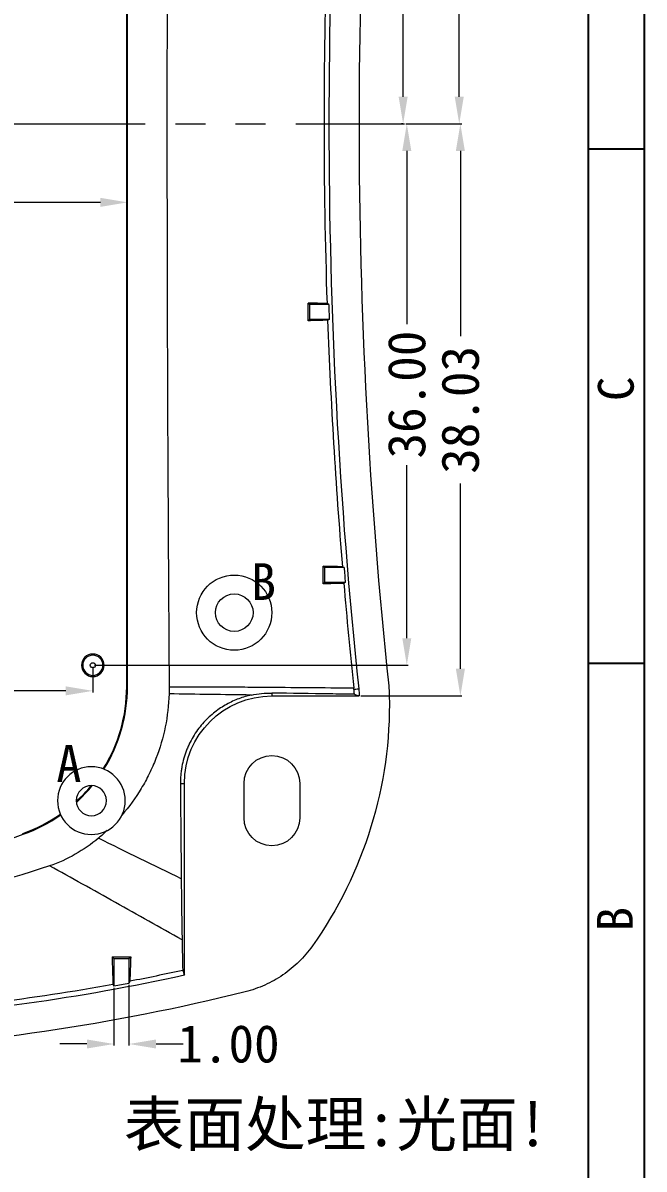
# Model space of a CAD drawing. Extents: x -40 to 272, y -118 to 614.
# Drawn here: x 227.2 to 268.5, y 203.6 to 279.8 of the extents above; entities that cross this region are included whole.
import ezdxf
from ezdxf.enums import TextEntityAlignment as Align

# ---------------------------------------------------------------- set-up
doc = ezdxf.new("R2010")
doc.units = 0
doc.header["$MEASUREMENT"] = 0
doc.linetypes.add('PHANTOM', pattern=[2.5, 1.25, -0.25, 0.25, -0.25, 0.25, -0.25])
for name, color, linetype in [('20', 7, 'Continuous'), ('30', 7, 'Continuous'), ('50', 7, 'Continuous'), ('dtext', 4, 'Continuous')]:
    doc.layers.add(name, color=color, linetype=linetype)
doc.styles.add('仿宋', font='SIMFANG.TTF', dxfattribs={"width": 0.7})
doc.styles.add('宋体', font='SimSun.ttf', dxfattribs={"width": 0.7})
doc.dimstyles.new('3', dxfattribs={"dimtxt": 2.5, "dimasz": 1.8, "dimexe": 0.1, "dimexo": 0.1, "dimgap": 0.1, "dimtad": 0, "dimzin": 0, "dimdsep": 46, "dimtxsty": 'Standard', "dimcen": 0, "dimclrd": 4, "dimclre": 4, "dimclrt": 3, "dimadec": 1, "dimazin": 0, "dimtfac": 1, "dimtofl": 0, "dimtmove": 0, "dimatfit": 3, "dimfxl": 0.18, "dimtolj": 1, "dimtzin": 0, "dimlwd": 9, "dimlwe": 9, "dimarcsym": 0})

# ---------------------------------------------------------------- blocks, each defined once
blk = doc.blocks.new('*D114')
at = {"color": 4, "linetype": 'Continuous', "lineweight": 9}
for p, q in [((185.672, 236.974), (185.672, 235.273)), ((231.872, 236.974), (231.872, 235.273)), ((187.472, 235.373), (203.88, 235.373)), ((230.072, 235.373), (213.663, 235.373))]:
    blk.add_line(p, q, dxfattribs=at)
for points in [[(187.472, 235.673), (187.472, 235.073), (185.672, 235.373)], [(230.072, 235.673), (230.072, 235.073), (231.872, 235.373)]]:
    blk.add_solid(points, dxfattribs=at)
at = {"layer": 'Defpoints', "color": 0, "linetype": 'Continuous', "lineweight": 9}
for p in [(185.672, 237.074), (231.872, 237.074), (231.872, 235.373)]:
    blk.add_point(p, dxfattribs=at)
at = {"color": 3, "linetype": 'Continuous', "lineweight": 9, "insert": (208.772, 235.373), "char_height": 2.5, "attachment_point": 5}
blk.add_mtext('\\A1;46.20', dxfattribs=at)
blk = doc.blocks.new('*D116')
at = {"color": 4, "linetype": 'Continuous', "lineweight": 9}
for p, q in [((252.69, 273.074), (252.845, 273.074)), ((252.745, 271.274), (252.745, 259.757)), ((252.745, 238.874), (252.745, 250.391)), ((231.972, 237.074), (252.845, 237.074))]:
    blk.add_line(p, q, dxfattribs=at)
for points in [[(252.445, 271.274), (253.045, 271.274), (252.745, 273.074)], [(252.445, 238.874), (253.045, 238.874), (252.745, 237.074)]]:
    blk.add_solid(points, dxfattribs=at)
at = {"layer": 'Defpoints', "color": 0, "linetype": 'Continuous', "lineweight": 9}
for p in [(252.59, 273.074), (252.745, 273.074), (231.872, 237.074)]:
    blk.add_point(p, dxfattribs=at)
at = {"color": 3, "linetype": 'Continuous', "lineweight": 9, "insert": (252.745, 255.074), "char_height": 2.5, "attachment_point": 5, "rotation": 90}
blk.add_mtext('\\A1;36.00', dxfattribs=at)
blk = doc.blocks.new('*D117')
at = {"color": 4, "linetype": 'Continuous', "lineweight": 9}
for p, q in [((229.472, 297.074), (252.602, 297.074)), ((252.502, 295.274), (252.502, 289.757)), ((252.502, 274.874), (252.502, 280.391)), ((252.49, 273.074), (252.402, 273.074))]:
    blk.add_line(p, q, dxfattribs=at)
for points in [[(252.202, 295.274), (252.802, 295.274), (252.502, 297.074)], [(252.202, 274.874), (252.802, 274.874), (252.502, 273.074)]]:
    blk.add_solid(points, dxfattribs=at)
at = {"layer": 'Defpoints', "color": 0, "linetype": 'Continuous', "lineweight": 9}
for p in [(229.372, 297.074), (252.502, 297.074), (252.59, 273.074)]:
    blk.add_point(p, dxfattribs=at)
at = {"color": 3, "linetype": 'Continuous', "lineweight": 9, "insert": (252.502, 285.074), "char_height": 2.5, "attachment_point": 5, "rotation": 90}
blk.add_mtext('\\A1;24.00', dxfattribs=at)
blk = doc.blocks.new('*D118')
at = {"color": 4, "linetype": 'Continuous', "lineweight": 9}
for p, q in [((252.69, 273.074), (256.407, 273.074)), ((256.307, 271.274), (256.307, 258.948)), ((256.307, 236.839), (256.307, 249.165)), ((249.679, 235.039), (256.407, 235.039))]:
    blk.add_line(p, q, dxfattribs=at)
for points in [[(256.007, 271.274), (256.607, 271.274), (256.307, 273.074)], [(256.007, 236.839), (256.607, 236.839), (256.307, 235.039)]]:
    blk.add_solid(points, dxfattribs=at)
at = {"layer": 'Defpoints', "color": 0, "linetype": 'Continuous', "lineweight": 9}
for p in [(252.59, 273.074), (249.579, 235.039), (256.307, 235.039)]:
    blk.add_point(p, dxfattribs=at)
at = {"color": 3, "linetype": 'Continuous', "lineweight": 9, "insert": (256.307, 254.057), "char_height": 2.5, "attachment_point": 5, "rotation": 90}
blk.add_mtext('\\A1;38.03', dxfattribs=at)
blk = doc.blocks.new('*D119')
at = {"color": 4, "linetype": 'Continuous', "lineweight": 9}
for p, q in [((249.679, 311.109), (256.331, 311.109)), ((256.231, 309.309), (256.231, 296.983)), ((256.231, 274.874), (256.231, 287.2)), ((252.69, 273.074), (256.331, 273.074))]:
    blk.add_line(p, q, dxfattribs=at)
for points in [[(255.931, 309.309), (256.531, 309.309), (256.231, 311.109)], [(255.931, 274.874), (256.531, 274.874), (256.231, 273.074)]]:
    blk.add_solid(points, dxfattribs=at)
at = {"layer": 'Defpoints', "color": 0, "linetype": 'Continuous', "lineweight": 9}
for p in [(249.579, 311.109), (256.231, 311.109), (252.59, 273.074)]:
    blk.add_point(p, dxfattribs=at)
at = {"color": 3, "linetype": 'Continuous', "lineweight": 9, "insert": (256.231, 292.091), "char_height": 2.5, "attachment_point": 5, "rotation": 90}
blk.add_mtext('\\A1;38.03', dxfattribs=at)
blk = doc.blocks.new('*D120')
at = {"color": 4, "linetype": 'Continuous', "lineweight": 9}
for p, q in [((234.272, 215.825), (234.272, 211.793)), ((233.272, 215.637), (233.272, 211.793)), ((231.472, 211.893), (229.672, 211.893)), ((236.072, 211.893), (237.872, 211.893))]:
    blk.add_line(p, q, dxfattribs=at)
for points in [[(231.472, 212.193), (231.472, 211.593), (233.272, 211.893)], [(236.072, 212.193), (236.072, 211.593), (234.272, 211.893)]]:
    blk.add_solid(points, dxfattribs=at)
at = {"layer": 'Defpoints', "color": 0, "linetype": 'Continuous', "lineweight": 9}
for p in [(233.272, 215.737), (234.272, 215.925), (234.272, 211.893)]:
    blk.add_point(p, dxfattribs=at)
at = {"color": 3, "linetype": 'Continuous', "lineweight": 9, "insert": (240.888, 211.893), "char_height": 2.5, "attachment_point": 5}
blk.add_mtext('\\A1;1.00', dxfattribs=at)
blk = doc.blocks.new('*D122')
at = {"color": 4, "linetype": 'Continuous', "lineweight": 9}
for p, q in [((185.169, 267.856), (204.088, 267.856)), ((232.374, 267.856), (213.455, 267.856))]:
    blk.add_line(p, q, dxfattribs=at)
for points in [[(185.169, 268.156), (185.169, 267.556), (183.369, 267.856)], [(232.374, 268.156), (232.374, 267.556), (234.174, 267.856)]]:
    blk.add_solid(points, dxfattribs=at)
at = {"layer": 'Defpoints', "color": 0, "linetype": 'Continuous', "lineweight": 9}
for p in [(183.369, 267.856), (234.174, 267.856), (234.174, 267.856)]:
    blk.add_point(p, dxfattribs=at)
at = {"color": 3, "linetype": 'Continuous', "lineweight": 9, "insert": (208.772, 267.856), "char_height": 2.5, "attachment_point": 5}
blk.add_mtext('\\A1;50.80', dxfattribs=at)
blk = doc.blocks.new('7')
for p, q in [((2420.95, 384.69), (2415.95, 384.69)), ((2415.95, 338.69), (2420.95, 338.69))]:
    blk.add_line(p, q)
for points in [[(2420.95, 241.19), (2010.95, 241.19), (2010.95, 528.19), (2420.95, 528.19)], [(2415.95, 246.19), (2015.95, 246.19), (2015.95, 523.19), (2415.95, 523.19)]]:
    blk.add_lwpolyline(points, close=True)
at = {"style": '宋体'}
for s, p in [('C', (2418.42, 363.23)), ('B', (2418.34, 315.76))]:
    blk.add_text(s, height=3.2, rotation=90, dxfattribs=at).set_placement(p, align=Align.MIDDLE)

msp = doc.modelspace()

# ---------------------------------------------------------------- linework, layer by layer
at = {"layer": '20', "color": 7, "linetype": 'Continuous', "lineweight": 9}
for p, q in [((234.122, 235.648), (234.122, 310.5)), ((234.174, 235.648), (234.174, 310.5)), ((246.272, 261.074), (246.183, 261.162)), ((247.553, 261.074), (246.272, 261.074)), ((246.272, 261.074), (246.272, 260.074)), ((246.272, 260.074), (246.182, 259.985)), ((247.588, 260.074), (246.272, 260.074)), ((247.272, 243.574), (247.188, 243.658)), ((247.272, 243.574), (247.272, 242.574)), ((248.572, 243.574), (247.272, 243.574)), ((247.272, 242.574), (247.186, 242.488)), ((248.656, 242.574), (247.272, 242.574)), ((234.174, 235.648), (234.122, 235.648)), ((243.772, 235.23), (243.772, 235.039)), ((243.772, 235.039), (249.579, 235.039)), ((237.692, 229.224), (237.956, 229.224)), ((237.956, 216.467), (237.956, 229.224)), ((241.922, 226.924), (241.922, 229.224)), ((245.622, 229.224), (245.622, 226.924)), ((227.239, 225.84), (227.222, 225.89)), ((233.272, 217.574), (233.148, 217.697)), ((233.272, 217.574), (233.272, 215.737)), ((233.272, 217.574), (234.272, 217.574)), ((234.272, 217.574), (234.386, 217.688)), ((234.272, 217.574), (234.272, 215.925))]:
    msp.add_line(p, q, dxfattribs=at)
for centre, radius in [((241.272, 240.574), 2.5), ((241.272, 240.574), 1.25), ((231.872, 237.074), 0.171)]:
    msp.add_circle(centre, radius, dxfattribs=at)
at = {"layer": '20', "color": 7, "linetype": 'Continuous', "lineweight": 9, "extrusion": (2.75248e-16, 6.08817e-17, -1)}
for centre, radius in [((-231.872, 237.074), 0.75), ((-231.872, 237.074), 0.67), ((-231.772, 228.074), 2.25), ((-231.772, 228.074), 1)]:
    msp.add_circle(centre, radius, dxfattribs=at)
at = {"layer": '20', "color": 7, "linetype": 'Continuous', "lineweight": 9}
for centre, radius, start, end in [((604.334, 273.074), 356.768, 173.95594, 186.04406), ((604.334, 273.074), 354.766, 173.9559, 186.0441), ((604.334, 273.074), 356.983, 181.92636, 182.08696), ((604.334, 273.074), 356.983, 184.74015, 184.90122), ((223.772, 235.648), 10.35, 328.11942, 0), ((223.772, 235.648), 10.402, 328.17386, 0), ((223.772, 235.648), 10.35, 312.56647, 320.57028), ((223.772, 235.648), 10.402, 312.34248, 320.79427), ((223.772, 235.648), 10.35, 289.47122, 305.01733), ((223.772, 235.648), 10.402, 289.47122, 304.96289), ((208.772, 278.074), 55.402, 270.72145, 289.47122)]:
    msp.add_arc(centre, radius, start, end, dxfattribs=at)
at = {"layer": '20', "color": 7, "linetype": 'Continuous', "lineweight": 9, "extrusion": (2.75248e-16, 6.08817e-17, -1)}
for centre, radius, start, end in [((-243.772, 229.224), 5.815, 0, 90), ((-223.791, 234.491), 27.797, 178.83137, 215.33747), ((-243.772, 229.224), 1.85, 0, 180), ((-243.772, 226.924), 1.85, 180, 0), ((-208.772, 348.474), 135.194, 257.53333, 266.56514), ((-208.772, 348.474), 137.197, 255.98428, 267.34718)]:
    msp.add_arc(centre, radius, start, end, dxfattribs=at)
at = {"layer": '20', "color": 7, "linetype": 'Continuous', "lineweight": 9, "extrusion": (0, 0, -1)}
msp.add_arc((-208.772, 348.474), 134.979, 259.11037, 259.54232, dxfattribs=at)
at = {"layer": '20', "color": 7, "linetype": 'Continuous', "lineweight": 9}
for points, knots in [([(236.944, 310.506), (236.901, 304.268), (236.863, 298.029), (236.812, 285.551), (236.798, 279.313), (236.798, 266.835), (236.812, 260.596), (236.863, 248.119), (236.901, 241.88), (236.944, 235.642)], [0, 0, 0, 0, 0.25, 0.25, 0.5, 0.5, 0.75, 0.75, 1, 1, 1, 1]), ([(247.441, 285.019), (247.307, 281.039), (247.24, 277.058), (247.24, 269.09), (247.307, 265.109), (247.441, 261.129)], [0, 0, 0, 0, 0.5, 0.5, 1, 1, 1, 1]), ([(247.48, 260.019), (247.581, 257.284), (247.713, 254.549), (248.04, 249.084), (248.236, 246.354), (248.462, 243.626)], [0, 0, 0, 0, 0.5, 0.5, 1, 1, 1, 1]), ([(236.944, 235.642), (236.945, 235.603), (236.945, 235.564), (236.945, 235.525), (236.945, 235.486), (236.945, 235.447), (236.944, 235.408), (236.944, 235.369), (236.943, 235.33), (236.942, 235.291), (236.942, 235.252), (236.941, 235.213), (236.939, 235.174)], [0, 0, 0, 0, 0.24993, 0.24993, 0.24993, 0.499861, 0.499861, 0.499861, 0.749916, 0.749916, 0.749916, 1, 1, 1, 1]), ([(236.944, 235.642), (237.456, 235.643), (238.483, 235.644), (240.028, 235.641), (241.583, 235.635), (243.629, 235.62), (246.177, 235.598), (248.204, 235.581), (249.224, 235.573)], [0, 0, 0, 0, 0.125106, 0.250973, 0.377617, 0.505051, 0.751058, 1, 1, 1, 1]), ([(249.233, 235.489), (249.272, 235.491), (249.312, 235.494), (249.351, 235.496), (249.417, 235.5), (249.483, 235.505), (249.549, 235.509)], [0, 0, 0, 0, 0.37393, 0.37393, 0.37393, 1, 1, 1, 1]), ([(236.939, 235.174), (236.916, 234.43), (236.829, 233.7), (236.536, 232.268), (236.331, 231.565), (235.929, 230.532), (235.779, 230.189), (235.454, 229.526), (235.278, 229.203), (234.712, 228.261), (234.284, 227.668), (233.805, 227.111)], [0, 0, 0, 0, 0.25, 0.25, 0.5, 0.5, 0.625, 0.625, 0.75, 0.75, 1, 1, 1, 1]), ([(242.416, 235.097), (242.135, 235.036), (241.856, 234.955), (241.301, 234.748), (241.029, 234.623), (240.497, 234.328), (240.237, 234.157), (239.856, 233.86), (239.731, 233.753), (239.487, 233.528), (239.368, 233.409), (239.138, 233.157), (239.026, 233.024), (238.81, 232.741), (238.705, 232.591), (238.51, 232.281), (238.419, 232.121), (238.292, 231.87), (238.251, 231.784), (238.173, 231.61), (238.136, 231.521), (237.961, 231.074), (237.857, 230.708), (237.772, 230.24), (237.757, 230.145), (237.732, 229.958), (237.722, 229.866), (237.698, 229.588), (237.691, 229.405), (237.692, 229.224)], [0, 0, 0, 0, 0.125, 0.125, 0.25, 0.25, 0.375, 0.375, 0.4375, 0.4375, 0.5, 0.5, 0.5625, 0.5625, 0.625, 0.625, 0.6875, 0.6875, 0.71875, 0.71875, 0.75, 0.75, 0.875, 0.875, 0.90625, 0.90625, 0.9375, 0.9375, 1, 1, 1, 1]), ([(249.259, 235.145), (248.716, 235.153), (248.173, 235.162), (247.63, 235.17), (246.344, 235.19), (245.057, 235.21), (243.772, 235.23)], [0, 0, 0, 0, 0.296931, 0.296931, 0.296931, 1, 1, 1, 1]), ([(249.259, 235.145), (249.277, 235.139), (249.294, 235.133), (249.312, 235.127), (249.382, 235.104), (249.452, 235.081), (249.522, 235.058), (249.541, 235.052), (249.56, 235.046), (249.579, 235.039)], [0, 0, 0, 0, 0.163346, 0.163346, 0.163346, 0.820988, 0.820988, 0.820988, 1, 1, 1, 1]), ([(237.692, 229.224), (237.7, 228.113), (237.708, 227.039), (237.727, 224.932), (237.737, 223.901), (237.747, 222.881)], [0, 0, 0, 0, 0.5, 0.5, 1, 1, 1, 1]), ([(228.992, 223.733), (222.459, 221.524), (215.578, 220.466), (201.964, 220.466), (195.084, 221.524), (188.551, 223.733)], [0, 0, 0, 0, 0.5, 0.5, 1, 1, 1, 1]), ([(237.806, 218.809), (236.318, 219.652), (234.841, 220.484), (231.905, 222.128), (230.447, 222.938), (228.994, 223.735)], [0, 0, 0, 0, 0.5, 0.5, 1, 1, 1, 1]), ([(237.747, 222.881), (237.755, 222.13), (237.763, 221.408), (237.777, 220.377), (237.782, 220.043), (237.792, 219.401), (237.797, 219.094), (237.803, 218.806)], [0, 0, 0, 0, 0.5, 0.5, 0.75, 0.75, 1, 1, 1, 1]), ([(246.467, 218.414), (246.198, 218.034), (245.6, 217.335), (244.891, 216.75), (244.122, 216.225), (243.319, 215.776), (242.451, 215.474), (241.999, 215.361)], [0, 0, 0, 0, 0.25, 0.5, 0.5, 0.75, 1, 1, 1, 1])]:
    msp.add_open_spline(points, degree=3, knots=knots, dxfattribs=at)
for points in [[(246.182, 259.985), (246.183, 260.377), (246.183, 260.77), (246.183, 261.162)], [(247.441, 261.129), (247.022, 261.14), (246.603, 261.151), (246.183, 261.162)], [(247.553, 261.074), (247.515, 261.092), (247.478, 261.11), (247.441, 261.129)], [(247.48, 260.019), (247.048, 260.008), (246.615, 259.996), (246.182, 259.985)], [(247.588, 260.074), (247.552, 260.056), (247.516, 260.038), (247.48, 260.019)], [(247.186, 242.488), (247.186, 242.878), (247.187, 243.268), (247.188, 243.658)], [(248.462, 243.626), (248.037, 243.637), (247.613, 243.647), (247.188, 243.658)], [(248.572, 243.574), (248.535, 243.591), (248.499, 243.609), (248.462, 243.626)], [(248.556, 242.522), (248.099, 242.511), (247.642, 242.499), (247.186, 242.488)], [(248.656, 242.574), (248.623, 242.557), (248.589, 242.539), (248.556, 242.522)], [(248.556, 242.522), (248.756, 240.204), (248.978, 237.887), (249.224, 235.573)], [(249.233, 235.489), (249.23, 235.517), (249.227, 235.545), (249.224, 235.573)], [(249.549, 235.509), (249.565, 235.353), (249.576, 235.196), (249.579, 235.039)], [(251.541, 235.719), (251.564, 235.5), (251.578, 235.279), (251.582, 235.058)], [(242.416, 235.096), (240.579, 235.118), (238.753, 235.144), (236.939, 235.174)], [(242.414, 235.096), (242.865, 235.193), (243.317, 235.237), (243.772, 235.23)], [(249.259, 235.145), (249.254, 235.26), (249.245, 235.374), (249.233, 235.489)], [(232.815, 226.08), (232.629, 225.907), (232.438, 225.74), (232.243, 225.578)], [(232.243, 225.578), (231.277, 224.777), (230.18, 224.136), (228.992, 223.733)], [(237.75, 222.886), (235.934, 223.754), (234.097, 224.65), (232.244, 225.58)], [(237.803, 218.806), (237.817, 218.122), (237.83, 217.45), (237.844, 216.787)], [(233.148, 217.697), (233.561, 217.694), (233.973, 217.691), (234.386, 217.688)], [(233.148, 217.697), (233.168, 217.074), (233.189, 216.46), (233.209, 215.852)], [(234.386, 217.688), (234.368, 217.14), (234.351, 216.599), (234.333, 216.063)], [(237.844, 216.787), (236.676, 216.53), (235.506, 216.289), (234.333, 216.063)], [(237.844, 216.787), (237.881, 216.68), (237.919, 216.574), (237.956, 216.467)], [(233.209, 215.852), (227.846, 214.867), (222.439, 214.209), (216.987, 213.877)], [(233.209, 215.852), (233.23, 215.814), (233.251, 215.775), (233.272, 215.737)], [(234.333, 216.063), (234.313, 216.017), (234.292, 215.971), (234.272, 215.925)]]:
    msp.add_open_spline(points, degree=3, dxfattribs=at)
at = {"layer": '30', "color": 1, "linetype": 'PHANTOM', "lineweight": 9, "ltscale": 8}
msp.add_line((165.359, 273.074), (252.59, 273.074), dxfattribs=at)

# ---------------------------------------------------------------- block references
at = {"layer": '50', "color": 7, "linetype": 'Continuous', "lineweight": 9, "xscale": 0.7428978030252438, "yscale": 0.7428978030253575, "zscale": 0.7428978030250774}
msp.add_blockref('7', (-1529.999, -14.387), dxfattribs=at)

# ---------------------------------------------------------------- texts
at = {"layer": 'dtext', "color": 6, "lineweight": 9, "style": '仿宋'}
for s, p in [('B', (242.386, 241.42)), ('A', (229.447, 229.323))]:
    msp.add_text(s, height=2.443, dxfattribs=at).set_placement(p)
at = {"layer": 'dtext', "color": 1, "lineweight": 9, "style": '仿宋'}
msp.add_text('表面处理:光面!', height=2.9553, dxfattribs=at).set_placement((233.924, 205.098))

# ---------------------------------------------------------------- dimensions: what is measured, and where the dimension line sits
at = {"linetype": 'Continuous', "lineweight": 9}
for base, p1, p2, picture, middle in [((256.2309, 311.1086), (252.59, 273.074), (249.5795, 311.1086), '*D119', (256.2309, 292.0913)), ((252.502, 297.074), (252.59, 273.074), (229.372, 297.074), '*D117', (252.502, 285.074)), ((252.745, 273.074), (231.872, 237.074), (252.59, 273.074), '*D116', (252.745, 255.074)), ((256.3074, 235.0394), (252.59, 273.074), (249.5795, 235.0394), '*D118', (256.3074, 254.0567))]:
    dim = msp.add_linear_dim(base=base, p1=p1, p2=p2, angle=90, dimstyle='3', dxfattribs=at)
    dim.commit()
    dim.dimension.update_dxf_attribs({"geometry": picture, "text_midpoint": middle})
for base, p1, p2, picture, middle in [((234.1739, 267.8559), (183.3691, 267.8559), (234.1739, 267.8559), '*D122', (208.7715, 267.8559)), ((231.872, 235.373), (185.672, 237.074), (231.872, 237.074), '*D114', (208.772, 235.373)), ((234.272, 211.893), (233.272, 215.737), (234.272, 215.925), '*D120', (240.888, 211.893))]:
    dim = msp.add_linear_dim(base=base, p1=p1, p2=p2, dimstyle='3', dxfattribs=at)
    dim.commit()
    dim.dimension.update_dxf_attribs({"geometry": picture, "text_midpoint": middle})

doc.saveas('drawing.dxf')
